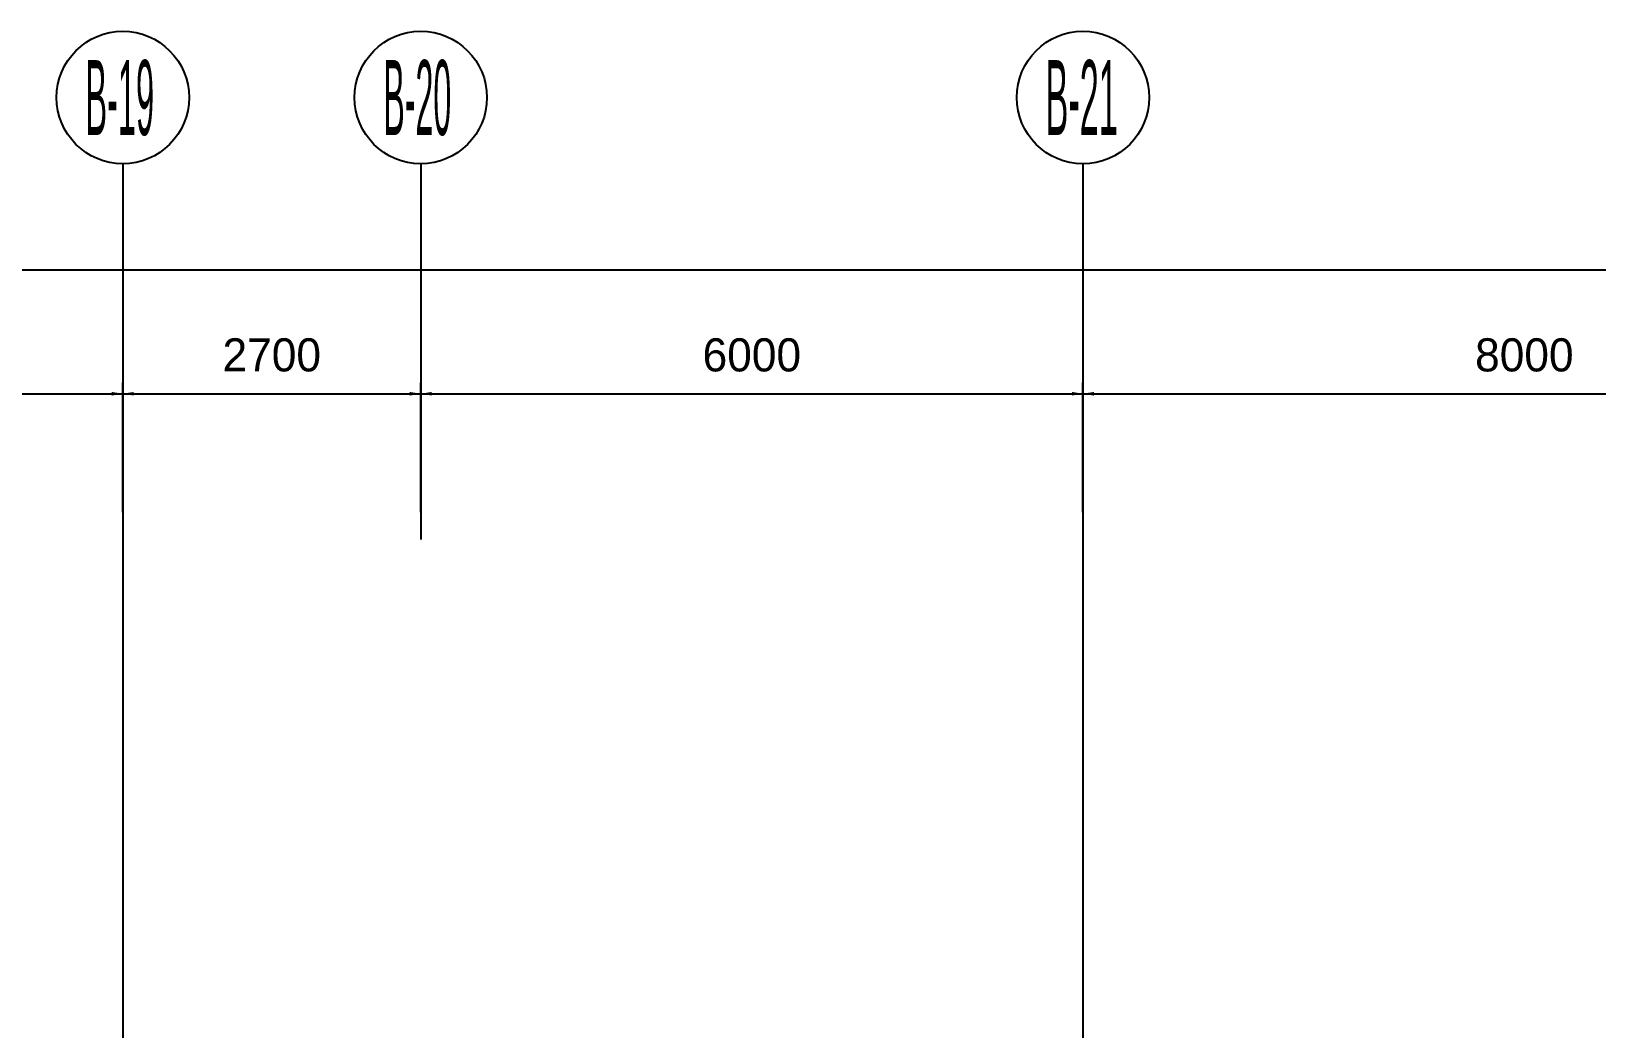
# Model space of a CAD drawing. Extents: x 387171 to 699106, y 11966 to 245688.
# Drawn here: x 601229 to 615414, y 234482 to 243519 of the extents above; entities that cross this region are included whole.
import ezdxf

# ---------------------------------------------------------------- set-up
doc = ezdxf.new("R2010")
doc.units = 0
doc.header["$LTSCALE"] = 100
doc.header["$MEASUREMENT"] = 0
doc.layers.add('DOTE', color=253, linetype='Continuous')
doc.layers.add('L-AXIS', color=3, linetype='Continuous')
doc.styles.add('hztxt', font='hztxt')
doc.dimstyles.get("Standard").update_dxf_attribs({"dimtxt": 300, "dimasz": 100, "dimexe": 100, "dimexo": 250, "dimgap": 100, "dimtad": 0, "dimtoh": 1, "dimdec": 0, "dimdsep": 46, "dimcen": 0.09, "dimclrt": 7, "dimadec": 0, "dimazin": 0, "dimtfac": 1, "dimtdec": 4, "dimtofl": 0, "dimtmove": 0, "dimatfit": 3, "dimfxl": 1, "dimtolj": 1, "dimtzin": 0, "dimarcsym": 0})

# ---------------------------------------------------------------- blocks, each defined once
blk = doc.blocks.new('*D397')
at = {"layer": 'L-AXIS', "color": 0, "linetype": 'ByBlock', "lineweight": -2}
for p, q in [((494858, 239398), (494858, 241456)), ((656958, 239398), (656958, 241456)), ((494858, 241356), (656958, 241356))]:
    blk.add_line(p, q, dxfattribs=at)
for points in [[(494858, 241356), (494958, 241372), (494958, 241339)], [(656958, 241356), (656858, 241339), (656858, 241372)]]:
    blk.add_solid(points, dxfattribs=at)
at = {"layer": 'L-AXIS', "color": 7, "linetype": 'Continuous', "lineweight": -2, "insert": (548151, 241706), "char_height": 300, "width": 1106.67, "attachment_point": 5, "style": 'hztxt'}
blk.add_mtext('162100', dxfattribs=at)
blk = doc.blocks.new('*D2924')
at = {"layer": 'L-AXIS', "color": 0, "linetype": 'ByBlock', "lineweight": -2}
for p, q in [((602058, 239163), (602058, 240335)), ((604758, 239163), (604758, 240335)), ((602058, 240235), (604758, 240235))]:
    blk.add_line(p, q, dxfattribs=at)
for points in [[(602058, 240235), (602158, 240251), (602158, 240218)], [(604758, 240235), (604658, 240218), (604658, 240251)]]:
    blk.add_solid(points, dxfattribs=at)
at = {"layer": 'L-AXIS', "color": 7, "linetype": 'Continuous', "lineweight": -2, "insert": (603408, 240585), "char_height": 300, "width": 780, "attachment_point": 5, "style": 'hztxt'}
blk.add_mtext('2700', dxfattribs=at)
blk = doc.blocks.new('_AXISO')
blk.add_circle((0, 0), 0.5)
blk = doc.blocks.new('*D1567')
at = {"layer": 'L-AXIS', "color": 0, "linetype": 'ByBlock', "lineweight": -2}
for p, q in [((599108, 239163), (599108, 240335)), ((602058, 239163), (602058, 240335)), ((599108, 240235), (602058, 240235))]:
    blk.add_line(p, q, dxfattribs=at)
for points in [[(599108, 240235), (599208, 240251), (599208, 240218)], [(602058, 240235), (601958, 240218), (601958, 240251)]]:
    blk.add_solid(points, dxfattribs=at)
at = {"layer": 'L-AXIS', "color": 7, "linetype": 'Continuous', "lineweight": -2, "insert": (600583, 240585), "char_height": 300, "width": 775, "attachment_point": 5, "style": 'hztxt'}
blk.add_mtext('2950', dxfattribs=at)
blk = doc.blocks.new('*D1130')
at = {"layer": 'L-AXIS', "color": 0, "linetype": 'ByBlock', "lineweight": -2}
for p, q in [((610758, 239163), (610758, 240335)), ((618758, 239163), (618758, 240335)), ((610758, 240235), (618758, 240235))]:
    blk.add_line(p, q, dxfattribs=at)
for points in [[(610758, 240235), (610858, 240251), (610858, 240218)], [(618758, 240235), (618658, 240218), (618658, 240251)]]:
    blk.add_solid(points, dxfattribs=at)
at = {"layer": 'L-AXIS', "color": 7, "linetype": 'Continuous', "lineweight": -2, "insert": (614758, 240585), "char_height": 300, "width": 780, "attachment_point": 5, "style": 'hztxt'}
blk.add_mtext('8000', dxfattribs=at)
blk = doc.blocks.new('*D702')
at = {"layer": 'L-AXIS', "color": 0, "linetype": 'ByBlock', "lineweight": -2}
for p, q in [((604758, 239163), (604758, 240335)), ((610758, 239163), (610758, 240335)), ((604758, 240235), (610758, 240235))]:
    blk.add_line(p, q, dxfattribs=at)
for points in [[(604758, 240235), (604858, 240251), (604858, 240218)], [(610758, 240235), (610658, 240218), (610658, 240251)]]:
    blk.add_solid(points, dxfattribs=at)
at = {"layer": 'L-AXIS', "color": 7, "linetype": 'Continuous', "lineweight": -2, "insert": (607758, 240585), "char_height": 300, "width": 770, "attachment_point": 5, "style": 'hztxt'}
blk.add_mtext('6000', dxfattribs=at)

msp = doc.modelspace()

# ---------------------------------------------------------------- linework, layer by layer
at = {"layer": 'DOTE'}
for p, q in [((602058.1, 239163.1), (602058.1, 213087.9)), ((610758.1, 238913.1), (610758.1, 233811.1))]:
    msp.add_line(p, q, dxfattribs=at)
at = {"layer": 'L-AXIS'}
for p, q in [((602058.1, 242318.6), (602058.1, 238913.1)), ((602058.1, 242318.6), (602058.1, 238913.1)), ((602058.1, 242318.6), (602058.1, 238913.1)), ((604758.1, 242318.6), (604758.1, 238913.1)), ((604758.1, 242318.6), (604758.1, 238913.1)), ((604758.1, 242318.6), (604758.1, 238913.1)), ((610758.1, 242318.6), (610758.1, 238913.1)), ((610758.1, 242318.6), (610758.1, 238913.1)), ((610758.1, 242318.6), (610758.1, 238913.1))]:
    msp.add_line(p, q, dxfattribs=at)

# ---------------------------------------------------------------- block references
ref = msp.add_blockref('_AXISO', (602058.1, 242918.6), dxfattribs=dict(at, xscale=1199.999999999997, yscale=1200, rotation=359.9996457873818))
ref.add_attrib('A', 'B-19', (601718.7, 242579.2), dxfattribs={"height": 678.82, "style": 'hztxt', "width": 0.325})
ref = msp.add_blockref('_AXISO', (604758.1, 242918.6), dxfattribs=dict(at, xscale=1199.999999999997, yscale=1200, rotation=359.9996457873818))
ref.add_attrib('A', 'B-20', (604418.7, 242579.2), dxfattribs={"height": 678.82, "style": 'hztxt', "width": 0.320988})
ref = msp.add_blockref('_AXISO', (610758.1, 242918.6), dxfattribs=dict(at, xscale=1199.999999999997, yscale=1200, rotation=359.9996457873818))
ref.add_attrib('A', 'B-21', (610418.7, 242579.2), dxfattribs={"height": 678.82, "style": 'hztxt', "width": 0.342105})

# ---------------------------------------------------------------- dimensions: what is measured, and where the dimension line sits
for base, p1, p2, picture, middle in [((656958.1, 241355.5), (494858.1, 239148.3), (656958.1, 239148.3), '*D397', (548150.6, 241705.5)), ((602058.1, 240234.6), (599108.1, 238913.1), (602058.1, 238913.1), '*D1567', (600583.1, 240584.6)), ((604758.1, 240234.6), (602058.1, 238913.1), (604758.1, 238913.1), '*D2924', (603408.1, 240584.6)), ((610758.1, 240234.6), (604758.1, 238913.1), (610758.1, 238913.1), '*D702', (607758.1, 240584.6)), ((618758.1, 240234.6), (610758.1, 238913.1), (618758.1, 238913.1), '*D1130', (614758.1, 240584.6))]:
    dim = msp.add_linear_dim(base=base, p1=p1, p2=p2, dimstyle='Standard', dxfattribs=at)
    dim.commit()
    dim.dimension.update_dxf_attribs({"geometry": picture, "text_midpoint": middle})

doc.saveas('drawing.dxf')
